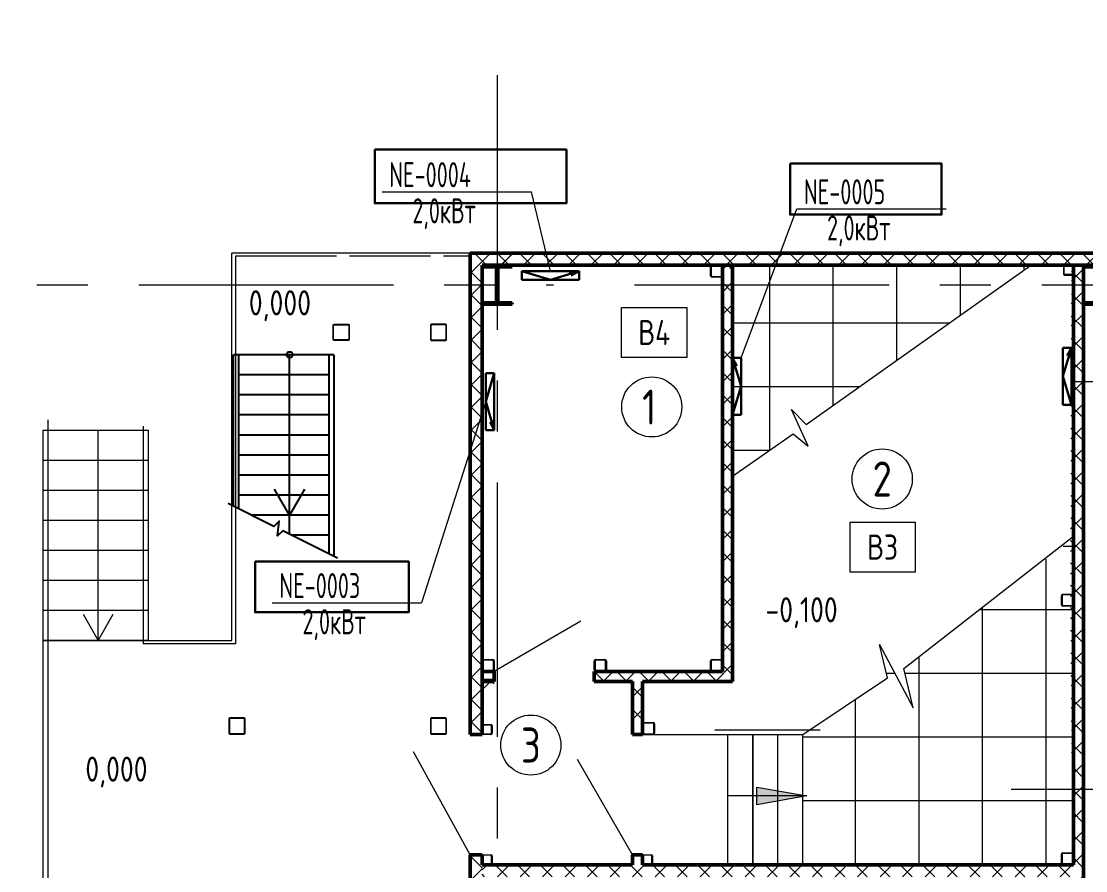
# Model space of a CAD drawing. Header units: millimetres. Extents: x -553547 to 230550, y -59438 to 214451.
# Drawn here: x 155618 to 166237, y -35687 to -27207 of the extents above; entities that cross this region are included whole.
import ezdxf
from ezdxf import colors
from ezdxf.entities.mleader import LeaderData, LeaderLine
from ezdxf.math import Vec2, Vec3

# ---------------------------------------------------------------- set-up
doc = ezdxf.new("R2010")
doc.units = ezdxf.units.MM
for name, pattern in [('GOST2.303 4', [7, 5, -2, 0]), ('ГОСТ 2.303 6', [12, 8, -1.5, 1, -1.5]), ('осевая', [50.8, 31.75, -6.35, 6.35, -6.35])]:
    doc.linetypes.add(name, pattern=pattern)
for name, color, linetype, lineweight in [('01-Тонкая_Штрих', 253, 'GOST2.303 4', 15), ('02-Средняя', 234, 'Continuous', 25), ('_Оси', 252, 'Continuous', 9), ('АР_Двери', 250, 'Continuous', 9), ('АР_Площади', 250, 'Continuous', 20), ('АР_Размеры', 7, 'Continuous', 20), ('АР_Стены и перегородки', 154, 'Continuous', 50), ('АР_Тонкие', 7, 'Continuous', 0), ('АР_Штриховка', 7, 'Continuous', 20), ('АТ_ПС_АЛС_025', 20, 'ГОСТ 2.303 6', 25), ('ОВ текст', 7, 'Continuous', 15), ('радиаторы', 100, 'Continuous', 30)]:
    doc.layers.add(name, color=color, linetype=linetype, lineweight=lineweight)
doc.layers.add('АР_ОТМЕТКИ', color=7, linetype='Continuous')
doc.styles.add('GOST type A', font='GOST2304A.ttf')
doc.styles.add('ГОСТ', font='cs_gost2304.shx')
doc.linetypes.add('FENCELINE1', pattern='A,6.35,-2.54,[133,ltypeshp.shx,S=2.54,R=0,X=-2.54,Y=0],-2.54,25.4', length=36.83)
doc.linetypes.add('Lotok', pattern='A,5e-05,[6,MSH_7,S=1,R=0,X=0,Y=0],-4.989379', length=4.989429)
pattern_1 = [(45, (585097.71, -237607.2), (-112.2532, 112.2532), []), (135, (585097.71, -237607.2), (-112.2532, -112.2532), [])]

# ---------------------------------------------------------------- blocks, each defined once
blk = doc.blocks.new('Несущая колонна')
at = {"color": 0, "linetype": 'ByBlock', "lineweight": -2, "extrusion": (0, 0, -1)}
for p, q in [((74798, 37252), (74798, 37267)), ((74798, 37267), (75098, 37267)), ((74798, 37252), (74929, 37252)), ((74942, 36905), (74942, 37239)), ((74954, 36905), (74954, 37239)), ((74967, 37252), (75098, 37252)), ((75098, 37252), (75098, 37267)), ((74798, 36877), (74798, 36892)), ((74798, 36892), (74929, 36892)), ((74798, 36877), (75098, 36877)), ((74967, 36892), (75098, 36892)), ((75098, 36877), (75098, 36892))]:
    blk.add_line(p, q, dxfattribs=at)
at = {"color": 18, "lineweight": 0, "true_color": 0x000000}
for points in [[(74948, 37267), (74948, 36877)], [(74954, 37072), (74942, 37072)]]:
    blk.add_lwpolyline(points, dxfattribs=at)
at = {"color": 0, "linetype": 'ByBlock', "lineweight": -2, "extrusion": (0, 0, -1)}
for centre, start, end in [((-74929, 37239), 90, 180), ((-74967, 37239), 360, 90), ((-74929, 36905), 180, 270), ((-74967, 36905), 270, 0)]:
    blk.add_arc(centre, 13, start, end, dxfattribs=at)
blk = doc.blocks.new('*U307')
at = {"lineweight": 20}
blk.add_hatch(color=256, dxfattribs=at).paths.add_polyline_path([(0, 0), (-5, -0.88), (-5, 0.88)])
blk.add_lwpolyline([(0, 0), (-7.9, 0)])
blk.add_lwpolyline([(0, 0), (-5, -0.88), (-5, 0.88)], close=True, dxfattribs=at)
blk = doc.blocks.new('*U273')
for points in [[(-72, -80), (72, -80, 0.414214), (80, -72), (80, 72, 0.414214), (72, 80), (-72, 80, 0.414214), (-80, 72), (-80, -72, 0.414214)], [(-72, -76), (72, -76, 0.414214), (76, -72), (76, 72, 0.414214), (72, 76), (-72, 76, 0.414214), (-76, 72), (-76, -72, 0.414214)]]:
    blk.add_lwpolyline(points, format="xyb", close=True)
blk = doc.blocks.new('*U274')
for points in [[(-72, -80), (72, -80, 0.414214), (80, -72), (80, 72, 0.414214), (72, 80), (-72, 80, 0.414214), (-80, 72), (-80, -72, 0.414214)], [(-72, -76), (72, -76, 0.414214), (76, -72), (76, 72, 0.414214), (72, 76), (-72, 76, 0.414214), (-76, 72), (-76, -72, 0.414214)]]:
    blk.add_lwpolyline(points, format="xyb", close=True)
blk = doc.blocks.new('*U271')
for points in [[(-72, -80), (72, -80, 0.414214), (80, -72), (80, 72, 0.414214), (72, 80), (-72, 80, 0.414214), (-80, 72), (-80, -72, 0.414214)], [(-72, -76), (72, -76, 0.414214), (76, -72), (76, 72, 0.414214), (72, 76), (-72, 76, 0.414214), (-76, 72), (-76, -72, 0.414214)]]:
    blk.add_lwpolyline(points, format="xyb", close=True)
blk = doc.blocks.new('*U272')
for points in [[(-72, -80), (72, -80, 0.414214), (80, -72), (80, 72, 0.414214), (72, 80), (-72, 80, 0.414214), (-80, 72), (-80, -72, 0.414214)], [(-72, -76), (72, -76, 0.414214), (76, -72), (76, 72, 0.414214), (72, 76), (-72, 76, 0.414214), (-76, 72), (-76, -72, 0.414214)]]:
    blk.add_lwpolyline(points, format="xyb", close=True)
blk = doc.blocks.new('A$C330a21c21')
at = {"color": 18, "linetype": 'Continuous', "ltscale": 100, "true_color": 0x000000, "yscale": 2, "zscale": 2}
for name, p, xscale in [('*U272', (-3110, -950), -2), ('*U271', (-1170, -950), 2), ('*U274', (-5190, -8810), 2), ('*U273', (-1170, -8810), 2)]:
    blk.add_blockref(name, p, dxfattribs=dict(at, xscale=xscale))
blk = doc.blocks.new('АР')
h = blk.add_hatch()
h.set_pattern_fill('ANSI37', color=252, scale=200, angle=45, double=1)
h.set_pattern_definition([(90, (648223.87, -236594.1), (-635, 0), []), (180, (648223.87, -236594.1), (0, -635), [])])
h.paths.add_polyline_path([(651208.9, -236594.1), (648222.3, -236594.1), (648223.9, -238701.3), (648826.2, -238276.1), (648977, -238401.7), (648811.7, -238034.1), (648958.2, -238182.9)])
h = blk.add_hatch()
h.set_pattern_fill('ANSI37', color=252, scale=200, angle=-45, double=1)
h.set_pattern_definition([(360, (651618.63, -240091), (1e-13, 635), []), (90, (651618.63, -240091), (-635, 1e-13), [])])
h.paths.add_polyline_path([(651623.9, -239319.6), (651618.6, -242567), (648923.9, -242565.4), (648923.9, -241279.1), (649628, -240807.4), (649769.5, -240712.6), (649688.6, -240381.2), (650025.5, -241012), (649932.9, -240619.8)])
at = {"layer": 'АР_Штриховка', "lineweight": 13}
h = blk.add_hatch(dxfattribs=at)
h.set_pattern_fill('ANSI37', color=252, scale=50)
h.set_pattern_definition(pattern_1)
h.paths.add_polyline_path([(645873.9, -236594.1), (645873.9, -236474.1), (646244.9, -236475.7)])
h.paths.add_polyline_path([(645873.9, -236594.1), (645723.9, -236594.1), (645723.9, -236679.1), (645723.9, -236789.1), (645603.9, -236789.1), (645604.4, -236473.6), (645873.9, -236474.1)])
h = blk.add_hatch(dxfattribs=at)
h.set_pattern_fill('ANSI37', color=252, scale=50)
h.set_pattern_definition(pattern_1)
h.paths.add_polyline_path([(652629.6, -236474.1), (652629.6, -236594.1), (645873.9, -236594.1), (645873.9, -236474.1)])
h = blk.add_hatch(dxfattribs=at)
h.set_pattern_fill('ANSI37', color=252, scale=50)
h.set_pattern_definition([(45, (579682.71, -231581.48), (-112.2532, 112.2532), []), (135, (579682.71, -231581.48), (-112.2532, -112.2532), [])])
h.paths.add_polyline_path([(651613.9, -242579.1), (651593.9, -239999.1), (651603.9, -236594.1), (651723.9, -236594.1), (651723.9, -243139.1), (651623.9, -243139.1), (651623.9, -242699.1), (645723.9, -242699.1), (645723.9, -242579.1), (647223.9, -242579.1), (647223.9, -242479.1), (647323.8, -242479.1), (647323.9, -242579.1)])
h.paths.add_polyline_path([(645843.9, -240829.1), (645843.9, -240729.1), (645723.9, -240729.1), (645723.9, -240829.1)], flags=17)
h.paths.add_polyline_path([(647223.9, -241279.1), (647323.9, -241279.1), (647323.9, -240749.1), (648223.9, -240749.1), (648223.9, -236594.1), (648123.9, -236594.1), (648123.9, -240649.1), (646843.9, -240649.1), (646843.9, -240749.1), (647223.9, -240749.1)], flags=17)
h = blk.add_hatch(dxfattribs=at)
h.set_pattern_fill('ANSI37', color=252, scale=50)
h.set_pattern_definition(pattern_1)
h.paths.add_polyline_path([(645607.5, -243139.1), (645603.9, -242479.1), (645723.9, -242479.1), (645723.9, -243139.1)])
h.paths.add_polyline_path([(645603.9, -241279.1), (645603.9, -236789.1), (645723.9, -236789.1), (645723.9, -241279.1)])
at = {"color": 252}
blk.add_line((645603.9, -236474.1), (643228, -236474.1), dxfattribs=at)
at = {"color": 252, "linetype": 'Continuous', "ltscale": 0.5}
for p, q in [((648018.3, -236594.1), (648109.5, -236594.1)), ((648109.5, -236601.3), (648018.3, -236601.3)), ((651611.9, -236594.1), (651535.9, -236594.1)), ((651611.9, -236594.1), (651535.9, -236594.1)), ((651535.9, -236600.1), (651611.9, -236600.1)), ((651535.9, -236600.1), (651611.9, -236600.1)), ((648003.9, -236699.7), (648003.9, -236608.5)), ((648011.1, -236608.5), (648011.1, -236699.7)), ((648018.3, -236706.9), (648109.5, -236706.9)), ((648116.7, -236699.7), (648116.7, -236608.5)), ((648123.9, -236608.5), (648123.9, -236699.7)), ((651523.9, -236606.1), (651523.9, -236682.1)), ((651523.9, -236606.1), (651523.9, -236682.1)), ((651529.9, -236682.1), (651529.9, -236606.1)), ((651529.9, -236682.1), (651529.9, -236606.1)), ((651611.9, -236688.1), (651535.9, -236688.1)), ((651611.9, -236688.1), (651535.9, -236688.1)), ((651535.9, -236694.1), (651611.9, -236694.1)), ((651535.9, -236694.1), (651611.9, -236694.1)), ((651617.9, -236606.1), (651617.9, -236682.1)), ((651617.9, -236606.1), (651617.9, -236682.1)), ((651623.9, -236682.1), (651623.9, -236606.1)), ((651623.9, -236682.1), (651623.9, -236606.1)), ((648109.5, -236714.1), (648018.3, -236714.1)), ((651503.9, -239984.7), (651503.9, -239893.5)), ((651511.1, -239893.5), (651511.1, -239984.7)), ((651518.3, -239879.1), (651609.5, -239879.1)), ((651609.5, -239886.3), (651518.3, -239886.3)), ((651616.7, -239984.7), (651616.7, -239893.5)), ((651623.9, -239893.5), (651623.9, -239984.7)), ((651518.3, -239991.9), (651609.5, -239991.9)), ((651609.5, -239999.1), (651518.3, -239999.1)), ((645738.3, -240529.1), (645829.5, -240529.1)), ((646858.3, -240529.1), (646949.5, -240529.1)), ((648018.3, -240529.1), (648109.5, -240529.1)), ((645723.9, -240634.7), (645723.9, -240543.5)), ((645731.1, -240543.5), (645731.1, -240634.7)), ((645829.5, -240536.3), (645738.3, -240536.3)), ((645836.7, -240634.7), (645836.7, -240543.5)), ((645843.9, -240543.5), (645843.9, -240634.7)), ((646843.9, -240634.7), (646843.9, -240543.5)), ((646851.1, -240543.5), (646851.1, -240634.7)), ((646949.5, -240536.3), (646858.3, -240536.3)), ((646956.7, -240634.7), (646956.7, -240543.5)), ((646963.9, -240543.5), (646963.9, -240634.7)), ((648003.9, -240634.7), (648003.9, -240543.5)), ((648011.1, -240543.5), (648011.1, -240634.7)), ((648109.5, -240536.3), (648018.3, -240536.3)), ((648116.7, -240634.7), (648116.7, -240543.5)), ((648123.9, -240543.5), (648123.9, -240634.7)), ((645738.3, -240641.9), (645829.5, -240641.9)), ((645829.5, -240729.1), (645738.3, -240729.1)), ((646858.3, -240641.9), (646949.5, -240641.9)), ((646949.5, -240649.1), (646858.3, -240649.1)), ((648018.3, -240641.9), (648109.5, -240641.9)), ((648109.5, -240649.1), (648018.3, -240649.1)), ((647338.3, -241159.1), (647429.5, -241159.1)), ((647429.5, -241166.3), (647338.3, -241166.3)), ((645723.9, -241267.1), (645723.9, -241191.1)), ((645729.9, -241191.1), (645729.9, -241267.1)), ((645735.9, -241179.1), (645811.9, -241179.1)), ((645811.9, -241185.1), (645735.9, -241185.1)), ((645735.9, -241273.1), (645811.9, -241273.1)), ((645817.9, -241267.1), (645817.9, -241191.1)), ((645823.9, -241191.1), (645823.9, -241267.1)), ((647323.9, -241264.7), (647323.9, -241173.5)), ((647331.1, -241173.5), (647331.1, -241264.7)), ((647338.3, -241271.9), (647429.5, -241271.9)), ((647436.7, -241264.7), (647436.7, -241173.5)), ((647443.9, -241173.5), (647443.9, -241264.7)), ((645811.9, -241279.1), (645735.9, -241279.1)), ((647429.5, -241279.1), (647338.3, -241279.1)), ((645723.9, -242567.1), (645723.9, -242491.1)), ((645729.9, -242491.1), (645729.9, -242567.1)), ((645735.9, -242479.1), (645811.9, -242479.1)), ((645811.9, -242485.1), (645735.9, -242485.1)), ((645817.9, -242567.1), (645817.9, -242491.1)), ((645823.9, -242491.1), (645823.9, -242567.1)), ((647323.9, -242564.7), (647323.9, -242473.5)), ((647323.9, -242567.1), (647323.9, -242491.1)), ((647329.9, -242491.1), (647329.9, -242567.1)), ((647335.9, -242479.1), (647411.9, -242479.1)), ((647411.9, -242485.1), (647335.9, -242485.1)), ((647417.9, -242567.1), (647417.9, -242491.1)), ((647423.9, -242491.1), (647423.9, -242567.1)), ((651503.9, -242564.7), (651503.9, -242473.5)), ((651511.1, -242473.5), (651511.1, -242564.7)), ((651518.3, -242459.1), (651609.5, -242459.1)), ((651609.5, -242466.3), (651518.3, -242466.3)), ((651616.7, -242564.7), (651616.7, -242473.5)), ((651623.9, -242473.5), (651623.9, -242564.7)), ((645735.9, -242573.1), (645811.9, -242573.1)), ((645811.9, -242579.1), (645735.9, -242579.1)), ((647335.9, -242573.1), (647411.9, -242573.1)), ((647411.9, -242579.1), (647335.9, -242579.1)), ((651518.3, -242571.9), (651609.5, -242571.9)), ((651609.5, -242579.1), (651518.3, -242579.1))]:
    blk.add_line(p, q, dxfattribs=at)
at = {"color": 252, "lineweight": 13}
for points in [[(647323.9, -241279.1), (648423.9, -241279.1)], [(648173.9, -241279.1), (648173.9, -242579.1)], [(648423.9, -241279.1), (648423.9, -242579.1)], [(648423.9, -241279.1), (648923.9, -241279.1)], [(648423.9, -242579.1), (648423.9, -241279.1)], [(648673.9, -242579.1), (648673.9, -241279.1)], [(648923.9, -242579.1), (648923.9, -241279.1)]]:
    blk.add_lwpolyline(points, dxfattribs=at)
at = {"color": 252}
blk.add_lwpolyline([(651988.9, -241829.5), (651002.8, -241829.5)], dxfattribs=at)
at = {"color": 252, "linetype": 'Continuous', "ltscale": 0.5}
for centre, radius, start, end in [((648018.3, -236608.5), 14.4, 90, 180), ((648109.5, -236608.5), 14.4, 0, 90), ((651535.9, -236606.1), 12, 90, 180), ((651535.9, -236606.1), 12, 90, 180), ((651611.9, -236606.1), 12, 0, 90), ((651611.9, -236606.1), 12, 0, 90), ((648018.3, -236699.7), 14.4, 180, 270), ((648109.5, -236699.7), 14.4, 270, 0), ((651535.9, -236682.1), 12, 180, 270), ((651535.9, -236682.1), 12, 180, 270), ((651611.9, -236682.1), 12, 270, 0), ((651611.9, -236682.1), 12, 270, 0), ((651518.3, -239893.5), 14.4, 90, 180), ((651609.5, -239893.5), 14.4, 0, 90), ((651518.3, -239984.7), 14.4, 180, 270), ((651609.5, -239984.7), 14.4, 270, 0), ((645738.3, -240543.5), 14.4, 90, 180), ((645829.5, -240543.5), 14.4, 0, 90), ((646858.3, -240543.5), 14.4, 90, 180), ((646949.5, -240543.5), 14.4, 0, 90), ((648018.3, -240543.5), 14.4, 90, 180), ((648109.5, -240543.5), 14.4, 0, 90), ((645738.3, -240634.7), 14.4, 180, 270), ((645829.5, -240634.7), 14.4, 270, 0), ((646858.3, -240634.7), 14.4, 180, 270), ((646949.5, -240634.7), 14.4, 270, 0), ((648018.3, -240634.7), 14.4, 180, 270), ((648109.5, -240634.7), 14.4, 270, 0), ((647338.3, -241173.5), 14.4, 90, 180), ((647429.5, -241173.5), 14.4, 0, 90), ((645735.9, -241191.1), 12, 90, 180), ((645735.9, -241267.1), 12, 180, 270), ((645811.9, -241191.1), 12, 0, 90), ((645811.9, -241267.1), 12, 270, 0), ((647338.3, -241264.7), 14.4, 180, 270), ((647429.5, -241264.7), 14.4, 270, 0), ((645735.9, -242491.1), 12, 90, 180), ((645811.9, -242491.1), 12, 0, 90), ((647335.9, -242491.1), 12, 90, 180), ((647411.9, -242491.1), 12, 0, 90), ((651518.3, -242473.5), 14.4, 90, 180), ((651609.5, -242473.5), 14.4, 0, 90), ((645735.9, -242567.1), 12, 180, 270), ((645811.9, -242567.1), 12, 270, 0), ((647335.9, -242567.1), 12, 180, 270), ((647411.9, -242567.1), 12, 270, 0), ((651518.3, -242564.7), 14.4, 180, 270), ((651609.5, -242564.7), 14.4, 270, 0)]:
    blk.add_arc(centre, radius, start, end, dxfattribs=at)
at = {"color": 252, "linetype": 'Continuous', "ltscale": 0.5, "extrusion": (1.89478e-14, -7.84844e-15, -1)}
for centre in [(-648018.3, -236608.5, 0), (-651518.3, -239893.5, 0), (-645738.3, -240543.5, 0), (-646858.3, -240543.5, 0), (-648018.3, -240543.5, 0), (-647338.3, -241173.5, 0), (-651518.3, -242473.5, 0)]:
    blk.add_arc(centre, 7.2, 0, 90, dxfattribs=at)
at = {"color": 252, "linetype": 'Continuous', "ltscale": 0.5, "extrusion": (-7.84844e-15, -1.89478e-14, -1)}
for centre, radius in [((-648109.5, -236608.5), 7.2), ((-651609.5, -239893.5), 7.2), ((-645829.5, -240543.5), 7.2), ((-646949.5, -240543.5), 7.2), ((-648109.5, -240543.5), 7.2), ((-647429.5, -241173.5), 7.2), ((-645811.9, -241191.1), 6), ((-645811.9, -242491.1), 6), ((-647411.9, -242491.1), 6), ((-651609.5, -242473.5), 7.2)]:
    blk.add_arc(centre, radius, 90, 180, dxfattribs=at)
at = {"color": 252, "linetype": 'Continuous', "ltscale": 0.5, "extrusion": (0, 0, -1)}
for centre, start, end in [((-651535.9, -236606.1), 0, 90), ((-651535.9, -236606.1), 0, 90), ((-651611.9, -236606.1), 90, 180), ((-651611.9, -236606.1), 90, 180)]:
    blk.add_arc(centre, 6, start, end, dxfattribs=at)
at = {"color": 252, "linetype": 'Continuous', "ltscale": 0.5, "extrusion": (1.89478e-14, 7.84844e-15, -1)}
for centre, radius in [((-648018.3, -236699.7, 0), 7.2), ((-651535.9, -236682.1, 0), 6), ((-651535.9, -236682.1, 0), 6), ((-651518.3, -239984.7, 0), 7.2), ((-645738.3, -240634.7, 0), 7.2), ((-646858.3, -240634.7, 0), 7.2), ((-648018.3, -240634.7, 0), 7.2), ((-647338.3, -241264.7, 0), 7.2), ((-651518.3, -242564.7, 0), 7.2)]:
    blk.add_arc(centre, radius, 270, 0, dxfattribs=at)
at = {"color": 252, "linetype": 'Continuous', "ltscale": 0.5, "extrusion": (-7.84844e-15, 1.89478e-14, -1)}
for centre, radius, start, end in [((-648109.5, -236699.7, 0), 7.2, 180, 270), ((-651611.9, -236682.1, 0), 6, 180, 270), ((-651611.9, -236682.1, 0), 6, 180, 270), ((-651609.5, -239984.7, 0), 7.2, 180, 270), ((-645829.5, -240634.7, 0), 7.2, 180, 270), ((-646949.5, -240634.7, 0), 7.2, 180, 270), ((-648109.5, -240634.7, 0), 7.2, 180, 270), ((-645735.9, -241191.1, 0), 6, 0, 90), ((-647429.5, -241264.7, 0), 7.2, 180, 270), ((-645735.9, -242491.1, 0), 6, 0, 90), ((-647335.9, -242491.1, 0), 6, 0, 90), ((-651609.5, -242564.7, 0), 7.2, 180, 270)]:
    blk.add_arc(centre, radius, start, end, dxfattribs=at)
at = {"color": 252, "linetype": 'Continuous', "ltscale": 0.5, "extrusion": (-1.89478e-14, -7.84844e-15, -1)}
for centre in [(-645735.9, -241267.1, 0), (-645735.9, -242567.1, 0), (-647335.9, -242567.1, 0)]:
    blk.add_arc(centre, 6, 270, 0, dxfattribs=at)
at = {"color": 252, "linetype": 'Continuous', "ltscale": 0.5, "extrusion": (-1.89478e-14, 7.84844e-15, -1)}
for centre in [(-645811.9, -241267.1, 0), (-645811.9, -242567.1, 0), (-647411.9, -242567.1, 0)]:
    blk.add_arc(centre, 6, 180, 270, dxfattribs=at)
at = {"layer": '02-Средняя', "color": 252, "ltscale": 100}
blk.add_line((643313.9, -237489.1), (643243.9, -237489.1), dxfattribs=at)
for points in [[(643243.9, -238999.4), (643243.9, -237489.1)], [(644243.9, -237489.1), (643313.9, -237489.1)], [(644193.9, -237489.1), (644193.9, -239474.4)], [(644243.9, -237489.1), (644243.9, -239499.4)], [(644193.9, -237689.1), (644193.9, -237689.1), (643293.9, -237689.1)], [(644193.9, -237889.1), (644193.9, -237889.1), (643293.9, -237889.1)], [(644193.9, -238089.1), (644193.9, -238089.1), (643293.9, -238089.1)], [(644193.9, -238289.1), (644193.9, -238289.1), (643293.9, -238289.1)], [(644193.9, -238489.1), (644193.9, -238489.1), (643293.9, -238489.1)], [(644193.9, -238689.1), (644193.9, -238689.1), (643293.9, -238689.1)], [(644193.9, -238889.1), (644193.9, -238889.1), (643293.9, -238889.1)], [(644281.1, -239518), (643736.4, -239245.7), (643683.3, -239295.9), (643700, -239150.7), (643646.9, -239200.9), (643191.7, -238973.3)], [(644193.9, -239089.1), (644193.9, -239089.1), (643423.2, -239089.1)], [(643690.5, -239289.1), (643684.1, -239289.1)], [(644193.9, -239289.1), (644193.9, -239289.1), (643823.2, -239289.1)]]:
    blk.add_lwpolyline(points, dxfattribs=at)
at = {"layer": '_Оси', "color": 252, "linetype": 'осевая', "ltscale": 80}
for p, q in [((645873.9, -234697.8), (645873.9, -259400.3)), ((638234.9, -236789.1), (646435.5, -236789.1)), ((647244.1, -236789.1), (685885.7, -236789.1))]:
    blk.add_line(p, q, dxfattribs=at)
at = {"layer": 'АР_Двери', "color": 252}
for p, q in [((646709.9, -240149.1), (645843.9, -240649.1)), ((645603.9, -242479.1), (645038.6, -241453.4)), ((647223.9, -242479.1), (646674.9, -241528.2))]:
    blk.add_line(p, q, dxfattribs=at)
at = {"layer": 'АР_ОТМЕТКИ', "color": 252, "linetype": 'Continuous', "ltscale": 100}
for p, q in [((644373.9, -238110.4), (644373.9, -238110.4)), ((643803.9, -239089.1), (643653.9, -238829.3)), ((643953.9, -238829.3), (643803.9, -239089.1))]:
    blk.add_line(p, q, dxfattribs=at)
for points in [[(643293.9, -237489.1), (643293.9, -237489.1), (643293.9, -239024.4)], [(643803.9, -239279.4), (643803.9, -237489.1)]]:
    blk.add_lwpolyline(points, dxfattribs=at)
blk.add_circle((643803.9, -237487.8), 30, dxfattribs=at)
at = {"layer": 'АР_Площади', "color": 252}
for centre in [(647416.8, -238008.9), (649716.3, -238728.4), (646210.7, -241384.9)]:
    blk.add_circle(centre, 300, dxfattribs=at)
at = {"layer": 'АР_Размеры', "color": 252}
blk.add_line((642257.9, -240339.1), (642054.2, -240339.1), dxfattribs=at)
at = {"layer": 'АР_Стены и перегородки', "color": 252}
for p, q in [((647244.9, -236474.1), (645603.9, -236474.1)), ((645603.9, -236474.1), (645603.9, -241279.1)), ((650793.9, -236474.1), (645603.9, -236474.1)), ((651723.9, -236474.1), (647244.9, -236474.1)), ((652629.6, -236474.1), (650793.9, -236474.1)), ((646244.9, -236594.1), (645723.9, -236594.1)), ((645723.9, -236594.1), (645723.9, -240729.1)), ((647593.9, -236594.1), (645748.9, -236594.1)), ((651723.9, -236594.1), (646244.9, -236594.1)), ((650793.9, -236594.1), (647693.9, -236594.1)), ((648123.9, -236594.1), (648123.9, -240649.1)), ((648223.9, -236594.1), (648223.9, -240749.1)), ((651633.9, -236594.1), (650793.9, -236594.1)), ((651623.9, -236594.1), (651623.9, -242579.1)), ((651723.9, -236594.1), (651723.9, -240099.1)), ((651723.9, -240194.1), (651723.9, -236594.1)), ((645723.9, -240099.1), (645723.9, -241279.1)), ((651723.9, -240099.1), (651723.9, -243139.1)), ((651723.9, -242299.4), (651723.9, -240194.1)), ((645723.9, -240649.1), (645843.9, -240649.1)), ((646843.9, -240649.1), (648123.9, -240649.1)), ((645723.9, -240749.1), (645843.9, -240749.1)), ((646843.9, -240749.1), (647223.9, -240749.1)), ((647323.9, -240749.1), (648223.9, -240749.1)), ((651723.9, -243139.1), (651723.9, -242299.4)), ((645603.9, -242479.1), (645603.9, -243139.1)), ((645603.9, -242479.1), (645723.9, -242479.1)), ((645723.9, -242479.1), (645723.9, -242579.1)), ((645723.9, -242579.1), (647223.9, -242579.1)), ((647323.9, -242579.1), (651623.9, -242579.1))]:
    blk.add_line(p, q, dxfattribs=at)
for points in [[(645843.9, -240749.1), (645843.9, -240649.1)], [(646843.9, -240749.1), (646843.9, -240649.1)], [(647223.9, -241279.1), (647223.9, -240749.1)], [(647323.9, -240749.1), (647323.9, -241279.1)], [(645603.9, -241279.1), (645723.9, -241279.1)], [(647223.9, -241279.1), (647323.9, -241279.1)], [(647223.9, -242579.1), (647223.9, -242479.1)], [(647223.9, -242479.1), (647323.9, -242479.1)], [(647323.8, -242479.1), (647323.8, -242579.1)]]:
    blk.add_lwpolyline(points, dxfattribs=at)
at = {"layer": 'АР_Тонкие', "color": 252, "ltscale": 0.1}
for p, q in [((643228, -240339.1), (643228, -236474.1)), ((641343.9, -242439.1), (641343.9, -238239.1)), ((641343.9, -238239.1), (642393.9, -238239.1)), ((642393.9, -238239.1), (642393.9, -240339.1)), ((641343.9, -238539.1), (642393.9, -238539.1)), ((641343.9, -238839.1), (642393.9, -238839.1)), ((641343.9, -239139.1), (642393.9, -239139.1)), ((641343.9, -239439.1), (642393.9, -239439.1)), ((641343.9, -239739.1), (642393.9, -239739.1)), ((641343.9, -240039.1), (642393.9, -240039.1)), ((642393.9, -240339.1), (641343.9, -240339.1)), ((641343.9, -240339.1), (642393.9, -240339.1)), ((642393.9, -240339.1), (643228, -240339.1)), ((641343.9, -248750.4), (641343.9, -242439.1))]:
    blk.add_line(p, q, dxfattribs=at)
at = {"layer": 'АР_Тонкие', "color": 252, "linetype": 'FENCELINE1', "ltscale": 10}
for p, q in [((644271.7, -236503.3), (643265.3, -236503.3)), ((645210.8, -236503.3), (644400.2, -236503.3)), ((645603.9, -236503.3), (645339.3, -236503.3))]:
    blk.add_line(p, q, dxfattribs=at)
at = {"layer": 'АР_Тонкие', "color": 252, "linetype": 'FENCELINE1', "ltscale": 13}
for p, q in [((643265.3, -236503.3), (643265.3, -240030.1)), ((641393.9, -243039.1), (641393.9, -238139.1)), ((642343.9, -238202.3), (642343.9, -240375.1)), ((643265.3, -240030.1), (643265.3, -240375.1)), ((643265.3, -240375.1), (642343.9, -240375.1))]:
    blk.add_line(p, q, dxfattribs=at)
at = {"layer": 'АР_Тонкие', "color": 252}
for p, q in [((641743.9, -240079.3), (641893.9, -240339.1)), ((641893.9, -240339.1), (642043.9, -240079.3))]:
    blk.add_line(p, q, dxfattribs=at)
for points in [[(648223.9, -238701.3), (648826.2, -238276.1), (648977, -238401.7), (648811.7, -238034.1), (648958.2, -238182.9), (651195.3, -236596.3)], [(641893.9, -240339.1), (641893.9, -238239.1)], [(648923.9, -242565.4), (648923.9, -241279.1), (649769.5, -240712.6), (649769.5, -240712.6), (649688.6, -240381.2), (650025.5, -241012), (649932.9, -240619.8), (651623.9, -239298.1)]]:
    blk.add_lwpolyline(points, dxfattribs=at)
at = {"layer": 'АР_Тонкие', "color": 252, "linetype": 'FENCELINE1', "ltscale": 13}
blk.add_lwpolyline([(648046.1, -241232.5), (649096.1, -241232.5)], dxfattribs=at)
at = {"layer": '01-Тонкая_Штрих', "color": 252, "xscale": 0.5, "yscale": 0.5, "zscale": 0.5}
blk.add_blockref('A$C330a21c21', (645873.9, -236789.1), dxfattribs=at)
at = {"layer": 'АР_Стены и перегородки', "color": 252, "xscale": -1, "rotation": 180}
blk.add_blockref('Несущая колонна', (570925.8, -199716.8), dxfattribs=at)
blk.add_blockref('Несущая колонна', (570925.8, -199716.8), dxfattribs=at)
at = {"layer": 'АР_Стены и перегородки', "color": 252}
for p in [(570925.8, -273861.3), (576925.8, -273861.3)]:
    blk.add_blockref('Несущая колонна', p, dxfattribs=at)
at = {"layer": 'АР_Тонкие', "color": 252, "xscale": 100, "yscale": 100, "zscale": 100}
blk.add_blockref('*U307', (648964.2, -241892.9), dxfattribs=at)
at = {"layer": 'АР_Площади', "color": 252, "char_height": 250, "width": 400, "attachment_point": 5, "style": 'GOST type A', "bg_fill": 16, "box_fill_scale": 1.5, "bg_fill_color": 256, "bg_fill_transparency": 0}
for s, insert in [('В4', (647441.4, -237266.2)), ('В3', (649719.7, -239408.2))]:
    blk.add_mtext(s, dxfattribs=dict(at, insert=insert))
at = {"layer": 'АР_Площади', "color": 252, "char_height": 350, "width": 908.93, "attachment_point": 5, "style": 'GOST type A'}
for s, insert in [('1', (647391.5, -238010)), ('2', (649716.3, -238728.4)), ('3', (646210.7, -241384.9))]:
    blk.add_mtext(s, dxfattribs=dict(at, insert=insert))
at = {"color": 252}
ml = blk.add_multileader_mtext('Standard', dxfattribs=at)
ml.set_content('0,000', color=252, style='GOST type A')
ml.set_leader_properties(color=256)
ml.build(insert=Vec2(0, 0))
ml.multileader.update_dxf_attribs({"has_dogleg": 0, "has_text_frame": 1, "text_left_attachment_type": 7, "text_right_attachment_type": 6, "dogleg_length": 0, "arrow_head_size": 200})
ctx = ml.context
ctx.base_point, ctx.char_height, ctx.arrow_head_size, ctx.landing_gap_size, ctx.plane_origin = Vec3(649404.1, -245448.8), 250, 200, 50, Vec3(-514199.9, -248177.5)
ctx.left_attachment, ctx.right_attachment = 7, 6
notes = []
notes.append((ctx, [(0, (0, 0, 0), (0, 0), (1, 0), 1, [])]))
ctx.mtext.insert, ctx.mtext.flow_direction = Vec3(649454.1, -245161.3), 5
ml = blk.add_multileader_mtext('Standard', dxfattribs=at)
ml.set_content('0,000', color=252, style='GOST type A')
ml.set_leader_properties(color=256)
ml.build(insert=Vec2(0, 0))
ml.multileader.update_dxf_attribs({"has_dogleg": 0, "has_text_frame": 1, "text_left_attachment_type": 7, "text_right_attachment_type": 6, "dogleg_length": 0, "arrow_head_size": 200})
ctx = ml.context
ctx.base_point, ctx.char_height, ctx.arrow_head_size, ctx.landing_gap_size, ctx.plane_origin = Vec3(641715.8, -241787.5), 250, 200, 50, Vec3(-521888.2, -239063.6)
ctx.left_attachment, ctx.right_attachment = 7, 6
notes.append((ctx, [(0, (0, 0, 0), (0, 0), (1, 0), 1, [])]))
ctx.mtext.insert, ctx.mtext.flow_direction = Vec3(641765.8, -241500), 5
ml = blk.add_multileader_mtext('Standard', dxfattribs=at)
ml.set_content('-0,020', color=252, style='GOST type A')
ml.set_leader_properties(color=256)
ml.build(insert=Vec2(0, 0))
ml.multileader.update_dxf_attribs({"has_dogleg": 0, "has_text_frame": 1, "text_left_attachment_type": 7, "text_right_attachment_type": 6, "dogleg_length": 0, "arrow_head_size": 200})
ctx = ml.context
ctx.base_point, ctx.char_height, ctx.arrow_head_size, ctx.landing_gap_size, ctx.plane_origin = Vec3(677883.5, -235529.3), 250, 200, 50, Vec3(-485627.9, -231830.1)
ctx.left_attachment, ctx.right_attachment = 7, 6
notes.append((ctx, [(0, (0, 0, 0), (0, 0), (1, 0), 1, [])]))
ctx.mtext.insert, ctx.mtext.flow_direction = Vec3(677933.5, -235241.8), 5
ml = blk.add_multileader_mtext('Standard', dxfattribs=at)
ml.set_content('0,000', color=252, style='GOST type A')
ml.set_leader_properties(color=256)
ml.build(insert=Vec2(0, 0))
ml.multileader.update_dxf_attribs({"has_dogleg": 0, "has_text_frame": 1, "text_left_attachment_type": 7, "text_right_attachment_type": 6, "dogleg_length": 0, "arrow_head_size": 200})
ctx = ml.context
ctx.base_point, ctx.char_height, ctx.arrow_head_size, ctx.landing_gap_size, ctx.plane_origin = Vec3(656104.7, -253706.8), 250, 200, 50, Vec3(-507499.3, -250982.9)
ctx.left_attachment, ctx.right_attachment = 7, 6
notes.append((ctx, [(0, (0, 0, 0), (0, 0), (1, 0), 1, [])]))
ctx.mtext.insert, ctx.mtext.flow_direction = Vec3(656154.7, -253419.3), 5
ml = blk.add_multileader_mtext('Standard', dxfattribs=at)
ml.set_content('0,000', color=252, style='GOST type A')
ml.set_leader_properties(color=256)
ml.build(insert=Vec2(0, 0))
ml.multileader.update_dxf_attribs({"has_dogleg": 0, "has_text_frame": 1, "text_left_attachment_type": 7, "text_right_attachment_type": 6, "dogleg_length": 0, "arrow_head_size": 200})
ctx = ml.context
ctx.base_point, ctx.char_height, ctx.arrow_head_size, ctx.landing_gap_size, ctx.plane_origin = Vec3(674120.3, -254449.4), 250, 200, 50, Vec3(-489483.8, -251725.5)
ctx.left_attachment, ctx.right_attachment = 7, 6
notes.append((ctx, [(0, (0, 0, 0), (0, 0), (1, 0), 1, [])]))
ctx.mtext.insert, ctx.mtext.flow_direction = Vec3(674170.3, -254161.9), 5
ml = blk.add_multileader_mtext('Standard', dxfattribs=at)
ml.set_content('0,000', color=252, style='GOST type A')
ml.set_leader_properties(color=256)
ml.build(insert=Vec2(0, 0))
ml.multileader.update_dxf_attribs({"has_dogleg": 0, "has_text_frame": 1, "text_left_attachment_type": 7, "text_right_attachment_type": 6, "dogleg_length": 0, "arrow_head_size": 200})
ctx = ml.context
ctx.base_point, ctx.char_height, ctx.arrow_head_size, ctx.landing_gap_size, ctx.plane_origin = Vec3(683757.5, -246454.6), 250, 200, 50, Vec3(-479846.5, -243730.6)
ctx.left_attachment, ctx.right_attachment = 7, 6
notes.append((ctx, [(0, (0, 0, 0), (0, 0), (1, 0), 1, [])]))
ctx.mtext.insert, ctx.mtext.flow_direction = Vec3(683807.5, -246167), 5
ml = blk.add_multileader_mtext('Standard', dxfattribs=at)
ml.set_content('0,000', color=252, style='GOST type A')
ml.set_leader_properties(color=256)
ml.build(insert=Vec2(0, 0))
ml.multileader.update_dxf_attribs({"has_dogleg": 0, "has_text_frame": 1, "text_left_attachment_type": 7, "text_right_attachment_type": 6, "dogleg_length": 0, "arrow_head_size": 200})
ctx = ml.context
ctx.base_point, ctx.char_height, ctx.arrow_head_size, ctx.landing_gap_size, ctx.plane_origin = Vec3(643346.8, -237132.2), 250, 200, 50, Vec3(-520257.3, -234408.2)
ctx.left_attachment, ctx.right_attachment = 7, 6
notes.append((ctx, [(0, (0, 0, 0), (0, 0), (1, 0), 1, [])]))
ctx.mtext.insert, ctx.mtext.flow_direction = Vec3(643396.8, -236844.6), 5
ml = blk.add_multileader_mtext('Standard', dxfattribs=at)
ml.set_content('+0,100', color=252, style='GOST type A')
ml.set_leader_properties(color=256)
ml.build(insert=Vec2(0, 0))
ml.multileader.update_dxf_attribs({"has_dogleg": 0, "has_text_frame": 1, "text_left_attachment_type": 7, "text_right_attachment_type": 6, "dogleg_length": 0, "arrow_head_size": 200})
ctx = ml.context
ctx.base_point, ctx.char_height, ctx.arrow_head_size, ctx.landing_gap_size, ctx.plane_origin = Vec3(670361, -237807.4), 250, 200, 50, Vec3(-493243.1, -235083.5)
ctx.left_attachment, ctx.right_attachment = 7, 6
notes.append((ctx, [(0, (0, 0, 0), (0, 0), (1, 0), 1, [])]))
ctx.mtext.insert, ctx.mtext.flow_direction = Vec3(670411, -237519.9), 5
ml = blk.add_multileader_mtext('Standard', dxfattribs=at)
ml.set_content('+0,600', color=252, style='GOST type A')
ml.set_leader_properties(color=256)
ml.build(insert=Vec2(0, 0))
ml.multileader.update_dxf_attribs({"has_dogleg": 0, "has_text_frame": 1, "text_left_attachment_type": 7, "text_right_attachment_type": 6, "dogleg_length": 0, "arrow_head_size": 200})
ctx = ml.context
ctx.base_point, ctx.char_height, ctx.arrow_head_size, ctx.landing_gap_size, ctx.plane_origin = Vec3(651984.7, -241980.5), 250, 200, 50, Vec3(-511405.9, -240931)
ctx.left_attachment, ctx.right_attachment = 7, 6
notes.append((ctx, [(0, (0, 0, 0), (0, 0), (1, 0), 1, [])]))
ctx.mtext.insert, ctx.mtext.flow_direction = Vec3(652034.7, -241693), 5
ml = blk.add_multileader_mtext('Standard', dxfattribs=at)
ml.set_content('-0,100', color=252, style='GOST type A')
ml.set_leader_properties(color=256)
ml.build(insert=Vec2(0, 0))
ml.multileader.update_dxf_attribs({"has_dogleg": 0, "has_text_frame": 1, "text_left_attachment_type": 7, "text_right_attachment_type": 6, "dogleg_length": 0, "arrow_head_size": 200})
ctx = ml.context
ctx.base_point, ctx.char_height, ctx.arrow_head_size, ctx.landing_gap_size, ctx.plane_origin = Vec3(648501.3, -240196.6, 75705.6), 250, 200, 50, Vec3(-514889.3, -239147.1, 75705.6)
ctx.left_attachment, ctx.right_attachment = 7, 6
notes.append((ctx, [(0, (0, 0, 0), (0, 0), (1, 0), 1, [])]))
ctx.mtext.insert, ctx.mtext.flow_direction = Vec3(648551.3, -239909, 75705.6), 5
for ctx, leaders in notes:
    for number, flags, end, landing, length, lines in leaders:
        leader = LeaderData()
        leader.index, (leader.has_last_leader_line, leader.has_dogleg_vector, leader.attachment_direction) = number, flags
        leader.last_leader_point, leader.dogleg_vector, leader.dogleg_length = Vec3(end), Vec3(landing), length
        for number, points, colour, breaks in lines:
            line = LeaderLine()
            line.index, line.vertices, line.color, line.breaks = number, Vec3.list(points), colors.encode_raw_color(colour), breaks
            leader.lines.append(line)
        ctx.leaders.append(leader)

msp = doc.modelspace()

# ---------------------------------------------------------------- linework, layer by layer
at = {"layer": 'АТ_ПС_АЛС_025', "color": 3, "linetype": 'Lotok', "lineweight": 30}
for points in [[(159143.736, -28487.796), (161055.882, -28487.796), (161055.882, -29023.388), (159143.736, -29023.388)], [(163288.147, -28627.234), (164799.613, -28627.234), (164799.613, -29137.189), (163288.147, -29137.189)], [(157949.52, -32601.603), (159482.758, -32601.603), (159482.758, -33106.957), (157949.52, -33106.957)]]:
    msp.add_lwpolyline(points, close=True, dxfattribs=at)
at = {"layer": 'ОВ текст'}
for p, q in [((159217.55, -28908.801), (160706.426, -28908.801)), ((160897.621, -29703.041), (160706.426, -28908.801)), ((162799.802, -30565.878), (163354.672, -29079.801)), ((163354.672, -29079.801), (164843.548, -29079.801)), ((166094.802, -30804.35), (167942.429, -30804.35)), ((160251.35, -31003.401), (159610.098, -33011.296)), ((158121.222, -33011.296), (159610.098, -33011.296))]:
    msp.add_line(p, q, dxfattribs=at)
at = {"layer": 'радиаторы', "color": 6}
for p, q in [((160612.621, -29703.041), (161182.621, -29703.041)), ((160612.621, -29788.041), (160612.621, -29703.041)), ((160612.621, -29703.041), (160897.621, -29788.041)), ((160897.621, -29788.041), (161182.621, -29703.041)), ((161182.621, -29703.041), (161084.621, -29715.541)), ((161182.621, -29703.041), (161103.121, -29745.041)), ((161182.621, -29703.041), (161182.621, -29788.041)), ((161182.621, -29788.041), (160612.621, -29788.041)), ((166094.802, -30465.59), (166009.802, -30465.59)), ((166009.802, -30465.59), (166009.802, -31035.59)), ((166009.802, -30750.59), (166094.802, -30465.59)), ((166094.802, -30465.59), (166052.802, -30545.09)), ((166094.802, -30465.59), (166082.302, -30563.59)), ((166094.802, -31035.59), (166094.802, -30465.59)), ((162714.802, -31135.878), (162714.802, -30565.878)), ((162714.802, -30565.878), (162799.802, -30565.878)), ((162799.802, -30850.878), (162714.802, -30565.878)), ((162714.802, -30565.878), (162727.302, -30663.878)), ((162714.802, -30565.878), (162756.802, -30645.378)), ((162799.802, -30565.878), (162799.802, -31135.878)), ((160251.35, -31288.401), (160251.35, -30718.401)), ((160251.35, -30718.401), (160336.35, -30718.401)), ((160336.35, -30718.401), (160251.35, -31003.401)), ((160336.35, -30718.401), (160336.35, -31288.401)), ((166094.802, -31035.59), (166009.802, -30750.59)), ((162714.802, -31135.878), (162799.802, -30850.878)), ((160251.35, -31003.401), (160336.35, -31288.401)), ((166009.802, -31035.59), (166094.802, -31035.59)), ((160336.35, -31288.401), (160294.35, -31208.901)), ((160336.35, -31288.401), (160323.85, -31190.401)), ((162799.802, -31135.878), (162714.802, -31135.878)), ((160336.35, -31288.401), (160251.35, -31288.401))]:
    msp.add_line(p, q, dxfattribs=at)

# ---------------------------------------------------------------- block references
at = {"layer": 'АР_Размеры', "color": 18, "true_color": 0x000000}
msp.add_blockref('АР', (-485509.064, 206951.83), dxfattribs=at)

# ---------------------------------------------------------------- texts
at = {"layer": 'ОВ текст', "linetype": 'Continuous', "lineweight": 13, "char_height": 250, "width": 7852.99712, "attachment_point": 4, "line_spacing_factor": 0.84, "style": 'ГОСТ'}
for s, insert in [('{\\W0.8;NE-0004}', (159287.979, -28738.413)), ('{\\W0.8;NE-0005}', (163425.101, -28909.413)), ('{\\W0.8;2,0кВт}', (159519.023, -29128.324)), ('{\\W0.8;2,0кВт}', (163656.145, -29299.324)), ('{\\W0.8;NE-0003}', (158191.651, -32840.909)), ('{\\W0.8;2,0кВт}', (158422.694, -33230.819))]:
    msp.add_mtext(s, dxfattribs=dict(at, insert=insert))

doc.saveas('drawing.dxf')
